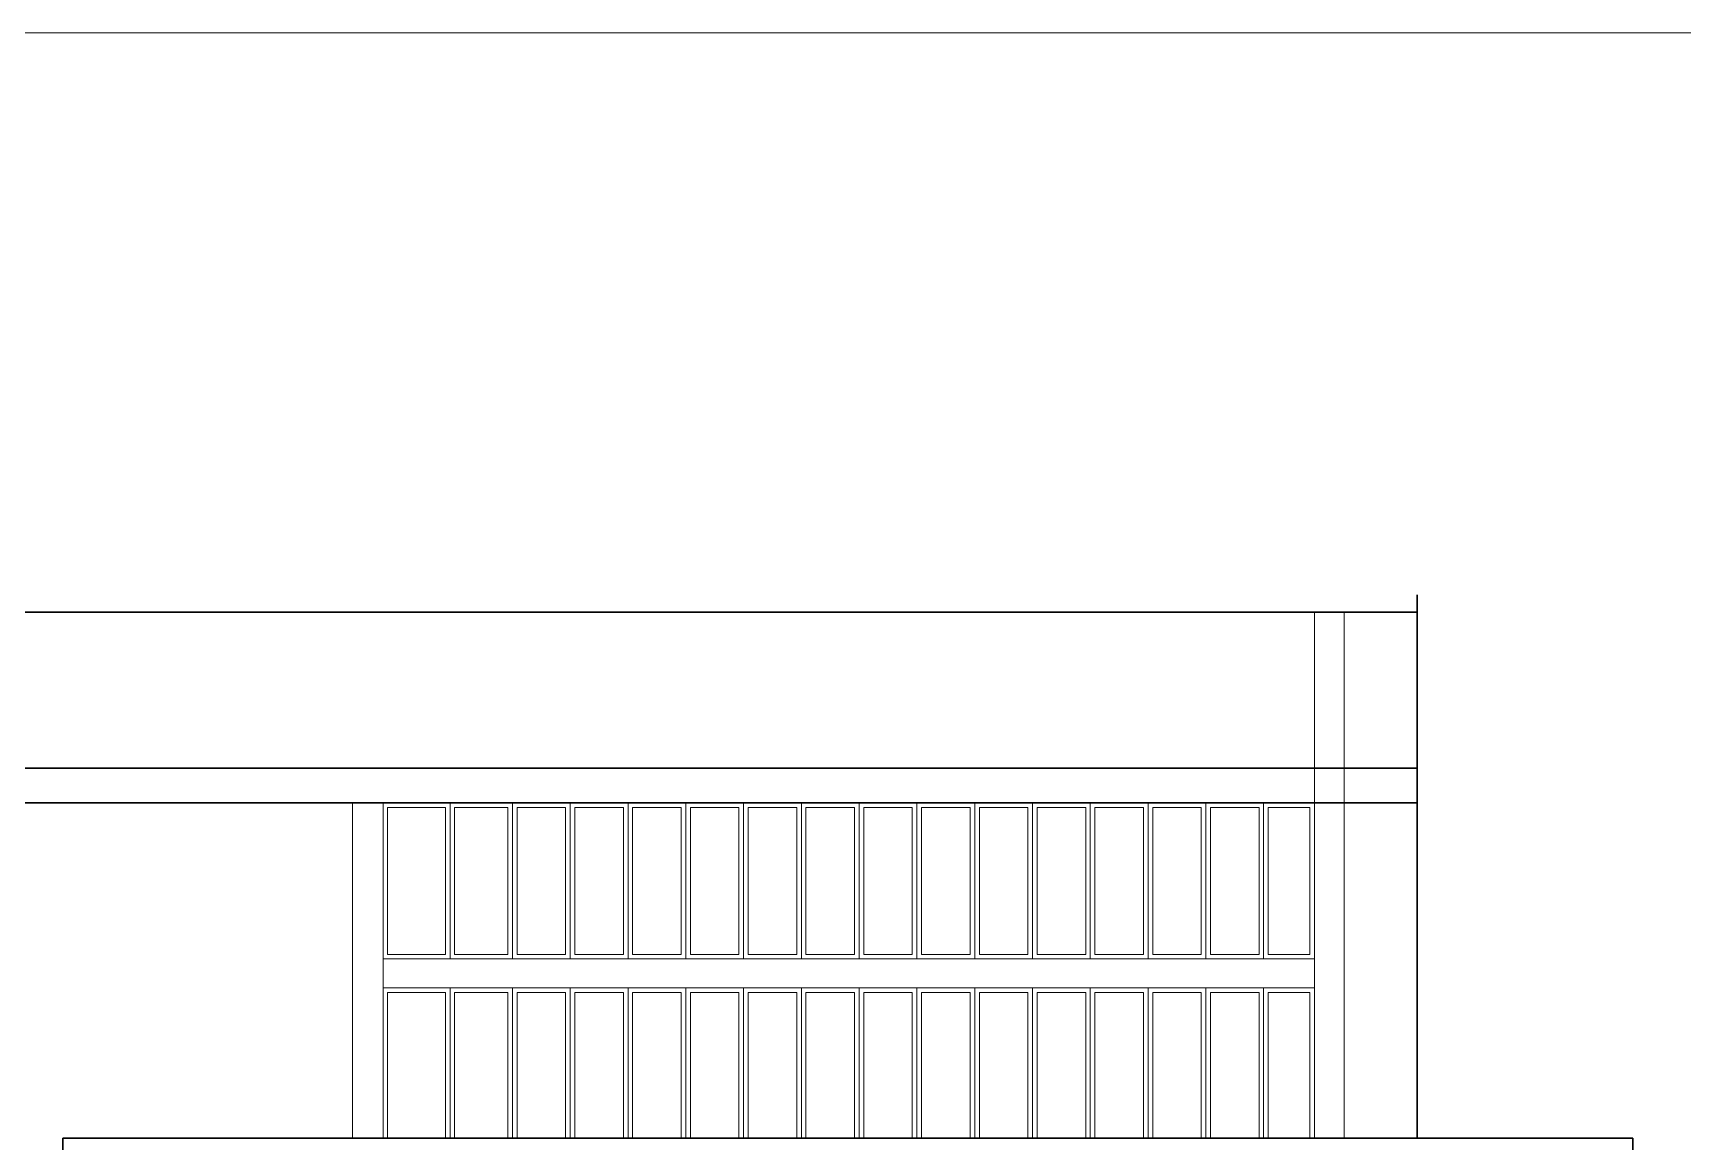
# Model space of a CAD drawing. Header units: millimetres. Extents: x -689206 to 4969298, y -1019800 to 703299.
# Drawn here: x 661794 to 690348, y -728541 to -709365 of the extents above; entities that cross this region are included whole.
import ezdxf

# ---------------------------------------------------------------- set-up
doc = ezdxf.new("R2010")
doc.units = ezdxf.units.MM
doc.layers.add('РАЗМЕРЫ', color=7, linetype='Continuous', lineweight=9)

msp = doc.modelspace()

# ---------------------------------------------------------------- linework, layer by layer
at = {"layer": 'РАЗМЕРЫ', "lineweight": 30, "ltscale": 35}
for p, q in [((685745.2, -719391.3), (685745.2, -719091.3)), ((685745.2, -719391.3), (654268.5, -719391.3)), ((685745.2, -722091.3), (685745.2, -719391.3)), ((685745.2, -722091.3), (654268.5, -722091.3)), ((685745.2, -728491.3), (685745.2, -722091.3)), ((685745.2, -722691.3), (654778.5, -722691.3)), ((662307.8, -728491.3), (662307.8, -738691.3)), ((689477.9, -728491.3), (662307.8, -728491.3)), ((689477.9, -729100.3), (689477.9, -728491.3))]:
    msp.add_line(p, q, dxfattribs=at)
at = {"layer": 'РАЗМЕРЫ', "lineweight": 5, "ltscale": 35}
for p, q in [((683972.8, -719391.3), (683972.8, -728491.3)), ((684482.8, -719391.3), (684482.8, -728491.3)), ((667320.8, -722691.3), (667320.8, -728491.3)), ((667850.8, -722691.3), (667850.8, -722800.3)), ((669010.8, -725391.3), (669010.8, -722691.3)), ((670090.8, -725391.3), (670090.8, -722691.3)), ((671090.8, -725391.3), (671090.8, -722691.3)), ((672090.8, -725391.3), (672090.8, -722691.3)), ((673090.8, -725311.3), (673090.8, -722691.3)), ((674090.8, -725391.3), (674090.8, -722691.3)), ((675090.8, -725391.3), (675090.8, -722691.3)), ((676090.8, -725311.3), (676090.8, -722691.3)), ((677090.8, -725391.3), (677090.8, -722691.3)), ((678090.8, -725391.3), (678090.8, -722691.3)), ((679090.8, -725391.3), (679090.8, -722691.3)), ((680090.8, -725391.3), (680090.8, -722691.3)), ((681090.8, -725391.3), (681090.8, -722691.3)), ((682090.8, -725391.3), (682090.8, -722691.3)), ((683090.8, -725391.3), (683090.8, -722691.3)), ((667850.8, -722800.3), (667850.8, -728491.3)), ((667930.8, -722771.3), (667930.8, -725311.3)), ((668930.8, -722771.3), (667930.8, -722771.3)), ((667930.8, -722771.3), (668930.8, -722771.3)), ((668930.8, -722771.3), (668930.8, -725311.3)), ((668930.8, -725311.3), (668930.8, -722771.3)), ((668930.8, -725311.3), (668930.8, -722771.3)), ((668930.8, -722771.3), (668930.8, -725311.3)), ((669010.8, -722771.3), (669010.8, -725391.3)), ((670010.8, -722771.3), (669090.8, -722771.3)), ((669090.8, -722771.3), (669090.8, -725311.3)), ((669090.8, -722771.3), (669090.8, -725311.3)), ((669090.8, -722771.3), (670010.8, -722771.3)), ((670010.8, -722771.3), (670010.8, -725311.3)), ((670010.8, -725311.3), (670010.8, -722771.3)), ((670010.8, -725311.3), (670010.8, -722771.3)), ((670010.8, -722771.3), (670010.8, -725311.3)), ((670090.8, -722771.3), (670090.8, -725311.3)), ((670090.8, -722771.3), (670090.8, -725391.3)), ((671010.8, -722771.3), (670170.8, -722771.3)), ((670170.8, -722771.3), (670170.8, -725311.3)), ((670170.8, -722771.3), (670170.8, -725311.3)), ((671010.8, -722771.3), (671010.8, -725311.3)), ((671010.8, -725311.3), (671010.8, -722771.3)), ((671010.8, -725311.3), (671010.8, -722771.3)), ((671010.8, -722771.3), (671010.8, -725311.3)), ((671090.8, -725311.3), (671090.8, -722771.3)), ((671090.8, -722771.3), (671090.8, -725391.3)), ((672010.8, -722771.3), (671170.8, -722771.3)), ((671170.8, -722771.3), (672010.8, -722771.3)), ((671170.8, -722771.3), (671170.8, -725311.3)), ((671170.8, -722771.3), (671170.8, -725311.3)), ((672010.8, -722771.3), (672010.8, -725311.3)), ((672010.8, -725311.3), (672010.8, -722771.3)), ((672010.8, -725311.3), (672010.8, -722771.3)), ((672010.8, -722771.3), (672010.8, -725311.3)), ((672090.8, -722771.3), (672090.8, -725311.3)), ((672090.8, -722771.3), (672090.8, -725391.3)), ((673010.8, -722771.3), (672170.8, -722771.3)), ((672170.8, -722771.3), (672170.8, -725311.3)), ((672170.8, -722771.3), (672170.8, -725311.3)), ((673010.8, -722771.3), (673010.8, -725311.3)), ((673010.8, -725311.3), (673010.8, -722771.3)), ((673010.8, -725311.3), (673010.8, -722771.3)), ((673090.8, -725311.3), (673090.8, -722771.3)), ((673090.8, -722771.3), (673090.8, -725391.3)), ((674010.8, -722771.3), (673170.8, -722771.3)), ((673170.8, -722771.3), (674010.8, -722771.3)), ((673170.8, -722771.3), (673170.8, -725311.3)), ((673170.8, -722771.3), (673170.8, -725311.3)), ((674010.8, -722771.3), (674010.8, -725311.3)), ((674010.8, -725311.3), (674010.8, -722771.3)), ((674010.8, -725311.3), (674010.8, -722771.3)), ((674090.8, -722771.3), (674090.8, -725311.3)), ((674090.8, -722771.3), (674090.8, -725391.3)), ((675010.8, -722771.3), (674170.8, -722771.3)), ((674170.8, -722771.3), (674170.8, -725311.3)), ((674170.8, -722771.3), (674170.8, -725311.3)), ((675010.8, -722771.3), (675010.8, -725311.3)), ((675010.8, -725311.3), (675010.8, -722771.3)), ((675010.8, -725311.3), (675010.8, -722771.3)), ((675010.8, -722771.3), (675010.8, -725311.3)), ((675090.8, -725311.3), (675090.8, -722771.3)), ((675090.8, -725311.3), (675090.8, -722771.3)), ((675090.8, -722771.3), (675090.8, -725391.3)), ((676010.8, -722771.3), (675170.8, -722771.3)), ((675170.8, -722771.3), (676010.8, -722771.3)), ((675170.8, -722771.3), (675170.8, -725311.3)), ((675170.8, -722771.3), (675170.8, -725311.3)), ((676010.8, -722771.3), (676010.8, -725311.3)), ((676010.8, -725311.3), (676010.8, -722771.3)), ((676010.8, -725311.3), (676010.8, -722771.3)), ((676010.8, -722771.3), (676010.8, -725311.3)), ((676090.8, -722771.3), (676090.8, -725311.3)), ((676090.8, -722771.3), (676090.8, -725391.3)), ((677010.8, -722771.3), (676170.8, -722771.3)), ((676170.8, -722771.3), (676170.8, -725311.3)), ((676170.8, -722771.3), (676170.8, -725311.3)), ((677010.8, -722771.3), (677010.8, -725311.3)), ((677010.8, -725311.3), (677010.8, -722771.3)), ((677010.8, -725311.3), (677010.8, -722771.3)), ((677010.8, -722771.3), (677010.8, -725311.3)), ((677090.8, -725311.3), (677090.8, -722771.3)), ((677090.8, -722771.3), (677090.8, -725391.3)), ((678010.8, -722771.3), (677170.8, -722771.3)), ((677170.8, -722771.3), (677170.8, -725311.3)), ((677170.8, -722771.3), (677170.8, -725311.3)), ((678010.8, -722771.3), (678010.8, -725311.3)), ((678010.8, -725311.3), (678010.8, -722771.3)), ((678010.8, -725311.3), (678010.8, -722771.3)), ((678010.8, -722771.3), (678010.8, -725311.3)), ((678090.8, -722771.3), (678090.8, -725311.3)), ((678090.8, -722771.3), (678090.8, -725391.3)), ((679010.8, -722771.3), (678170.8, -722771.3)), ((678170.8, -722771.3), (678170.8, -725311.3)), ((678170.8, -722771.3), (678170.8, -725311.3)), ((679010.8, -722771.3), (679010.8, -725311.3)), ((679010.8, -725311.3), (679010.8, -722771.3)), ((679010.8, -725311.3), (679010.8, -722771.3)), ((679010.8, -722771.3), (679010.8, -725311.3)), ((679090.8, -725311.3), (679090.8, -722771.3)), ((679090.8, -725311.3), (679090.8, -722771.3)), ((679090.8, -722771.3), (679090.8, -725391.3)), ((680010.8, -722771.3), (679170.8, -722771.3)), ((679170.8, -722771.3), (679170.8, -725311.3)), ((679170.8, -722771.3), (679170.8, -725311.3)), ((680010.8, -722771.3), (680010.8, -725311.3)), ((680010.8, -725311.3), (680010.8, -722771.3)), ((680010.8, -725311.3), (680010.8, -722771.3)), ((680010.8, -722771.3), (680010.8, -725311.3)), ((680090.8, -722771.3), (680090.8, -725311.3)), ((680090.8, -722771.3), (680090.8, -725391.3)), ((681010.8, -722771.3), (680170.8, -722771.3)), ((680170.8, -722771.3), (680170.8, -725311.3)), ((680170.8, -722771.3), (680170.8, -725311.3)), ((681010.8, -722771.3), (681010.8, -725311.3)), ((681010.8, -725311.3), (681010.8, -722771.3)), ((681010.8, -725311.3), (681010.8, -722771.3)), ((681010.8, -722771.3), (681010.8, -725311.3)), ((681090.8, -725311.3), (681090.8, -722771.3)), ((681090.8, -722771.3), (681090.8, -725391.3)), ((682010.8, -722771.3), (681170.8, -722771.3)), ((681170.8, -722771.3), (681170.8, -725311.3)), ((681170.8, -722771.3), (681170.8, -725311.3)), ((682010.8, -722771.3), (682010.8, -725311.3)), ((682010.8, -725311.3), (682010.8, -722771.3)), ((682010.8, -725311.3), (682010.8, -722771.3)), ((682010.8, -722771.3), (682010.8, -725311.3)), ((682090.8, -722771.3), (682090.8, -725311.3)), ((682090.8, -722771.3), (682090.8, -725391.3)), ((683010.8, -722771.3), (682170.8, -722771.3)), ((682170.8, -722771.3), (682170.8, -725311.3)), ((682170.8, -722771.3), (682170.8, -725311.3)), ((683010.8, -722771.3), (683010.8, -725311.3)), ((683010.8, -725311.3), (683010.8, -722771.3)), ((683010.8, -725311.3), (683010.8, -722771.3)), ((683010.8, -722771.3), (683010.8, -725311.3)), ((683090.8, -725311.3), (683090.8, -722771.3)), ((683090.8, -722771.3), (683090.8, -725391.3)), ((683892.8, -722771.3), (683170.8, -722771.3)), ((683170.8, -722771.3), (683170.8, -725311.3)), ((683170.8, -722771.3), (683170.8, -725311.3)), ((683892.8, -725311.3), (683892.8, -722771.3)), ((667850.8, -725891.3), (667850.8, -725391.3)), ((667850.8, -725391.3), (683972.8, -725391.3)), ((667930.8, -725311.3), (668930.8, -725311.3)), ((669090.8, -725311.3), (670010.8, -725311.3)), ((670170.8, -725311.3), (671010.8, -725311.3)), ((670170.8, -725311.3), (671010.8, -725311.3)), ((671170.8, -725311.3), (672010.8, -725311.3)), ((672170.8, -725311.3), (673010.8, -725311.3)), ((672170.8, -725311.3), (673010.8, -725311.3)), ((673170.8, -725311.3), (674010.8, -725311.3)), ((674170.8, -725311.3), (675010.8, -725311.3)), ((674170.8, -725311.3), (675010.8, -725311.3)), ((675170.8, -725311.3), (676010.8, -725311.3)), ((676170.8, -725311.3), (677010.8, -725311.3)), ((677170.8, -725311.3), (678010.8, -725311.3)), ((678170.8, -725311.3), (679010.8, -725311.3)), ((679170.8, -725311.3), (680010.8, -725311.3)), ((680170.8, -725311.3), (681010.8, -725311.3)), ((680170.8, -725311.3), (681010.8, -725311.3)), ((681170.8, -725311.3), (682010.8, -725311.3)), ((682170.8, -725311.3), (683010.8, -725311.3)), ((683170.8, -725311.3), (683892.8, -725311.3)), ((683972.8, -725891.3), (667850.8, -725891.3)), ((667930.8, -725971.3), (667930.8, -728491.3)), ((668930.8, -725971.3), (667930.8, -725971.3)), ((667930.8, -725971.3), (668930.8, -725971.3)), ((668930.8, -725971.3), (668930.8, -728491.3)), ((668930.8, -728491.3), (668930.8, -725971.3)), ((668930.8, -728491.3), (668930.8, -725971.3)), ((668930.8, -725971.3), (668930.8, -728491.3)), ((669010.8, -728491.3), (669010.8, -725891.3)), ((669010.8, -725971.3), (669010.8, -728491.3)), ((670010.8, -725971.3), (669090.8, -725971.3)), ((669090.8, -725971.3), (669090.8, -728491.3)), ((669090.8, -725971.3), (669090.8, -728491.3)), ((669090.8, -725971.3), (670010.8, -725971.3)), ((670010.8, -725971.3), (670010.8, -728491.3)), ((670010.8, -728491.3), (670010.8, -725971.3)), ((670010.8, -728491.3), (670010.8, -725971.3)), ((670010.8, -725971.3), (670010.8, -728491.3)), ((670090.8, -728491.3), (670090.8, -725891.3)), ((670090.8, -725971.3), (670090.8, -728491.3)), ((670090.8, -725971.3), (670090.8, -728491.3)), ((671010.8, -725971.3), (670170.8, -725971.3)), ((670170.8, -725971.3), (670170.8, -728491.3)), ((670170.8, -725971.3), (670170.8, -728491.3)), ((671010.8, -725971.3), (671010.8, -728491.3)), ((671010.8, -728491.3), (671010.8, -725971.3)), ((671010.8, -728491.3), (671010.8, -725971.3)), ((671010.8, -725971.3), (671010.8, -728491.3)), ((671090.8, -728491.3), (671090.8, -725891.3)), ((671090.8, -728491.3), (671090.8, -725971.3)), ((671090.8, -725971.3), (671090.8, -728491.3)), ((672010.8, -725971.3), (671170.8, -725971.3)), ((671170.8, -725971.3), (672010.8, -725971.3)), ((671170.8, -725971.3), (671170.8, -728491.3)), ((671170.8, -725971.3), (671170.8, -728491.3)), ((672010.8, -725971.3), (672010.8, -728491.3)), ((672010.8, -728491.3), (672010.8, -725971.3)), ((672010.8, -728491.3), (672010.8, -725971.3)), ((672010.8, -725971.3), (672010.8, -728491.3)), ((672090.8, -728491.3), (672090.8, -725891.3)), ((672090.8, -725971.3), (672090.8, -728491.3)), ((672090.8, -725971.3), (672090.8, -728491.3)), ((673010.8, -725971.3), (672170.8, -725971.3)), ((672170.8, -725971.3), (672170.8, -728491.3)), ((672170.8, -725971.3), (672170.8, -728491.3)), ((673010.8, -725971.3), (673010.8, -728491.3)), ((673010.8, -728491.3), (673010.8, -725971.3)), ((673010.8, -728491.3), (673010.8, -725971.3)), ((673090.8, -728491.3), (673090.8, -725891.3)), ((673090.8, -728491.3), (673090.8, -725971.3)), ((673090.8, -725971.3), (673090.8, -728491.3)), ((674010.8, -725971.3), (673170.8, -725971.3)), ((673170.8, -725971.3), (674010.8, -725971.3)), ((673170.8, -725971.3), (673170.8, -728491.3)), ((673170.8, -725971.3), (673170.8, -728491.3)), ((674010.8, -725971.3), (674010.8, -728491.3)), ((674010.8, -728491.3), (674010.8, -725971.3)), ((674010.8, -728491.3), (674010.8, -725971.3)), ((674090.8, -728491.3), (674090.8, -725891.3)), ((674090.8, -725971.3), (674090.8, -728491.3)), ((674090.8, -725971.3), (674090.8, -728491.3)), ((675010.8, -725971.3), (674170.8, -725971.3)), ((674170.8, -725971.3), (674170.8, -728491.3)), ((674170.8, -725971.3), (674170.8, -728491.3)), ((675010.8, -725971.3), (675010.8, -728491.3)), ((675010.8, -728491.3), (675010.8, -725971.3)), ((675010.8, -728491.3), (675010.8, -725971.3)), ((675010.8, -725971.3), (675010.8, -728491.3)), ((675090.8, -728491.3), (675090.8, -725891.3)), ((675090.8, -728491.3), (675090.8, -725971.3)), ((675090.8, -728491.3), (675090.8, -725971.3)), ((675090.8, -725971.3), (675090.8, -728491.3)), ((676010.8, -725971.3), (675170.8, -725971.3)), ((675170.8, -725971.3), (676010.8, -725971.3)), ((675170.8, -725971.3), (675170.8, -728491.3)), ((675170.8, -725971.3), (675170.8, -728491.3)), ((676010.8, -725971.3), (675170.8, -725971.3)), ((675170.8, -725971.3), (676010.8, -725971.3)), ((676010.8, -725971.3), (676010.8, -728491.3)), ((676010.8, -728491.3), (676010.8, -725971.3)), ((676010.8, -728491.3), (676010.8, -725971.3)), ((676010.8, -725971.3), (676010.8, -728491.3)), ((676010.8, -725971.3), (676010.8, -728491.3)), ((676010.8, -728491.3), (676010.8, -725971.3)), ((676010.8, -728491.3), (676010.8, -725971.3)), ((676010.8, -725971.3), (676010.8, -728491.3)), ((676090.8, -728491.3), (676090.8, -725891.3)), ((676090.8, -728491.3), (676090.8, -725891.3)), ((676090.8, -725971.3), (676090.8, -728491.3)), ((676090.8, -725971.3), (676090.8, -728491.3)), ((676090.8, -725971.3), (676090.8, -728491.3)), ((676090.8, -725971.3), (676090.8, -728491.3)), ((677010.8, -725971.3), (676170.8, -725971.3)), ((676170.8, -725971.3), (676170.8, -728491.3)), ((676170.8, -725971.3), (676170.8, -728491.3)), ((677010.8, -725971.3), (677010.8, -728491.3)), ((677010.8, -728491.3), (677010.8, -725971.3)), ((677010.8, -728491.3), (677010.8, -725971.3)), ((677010.8, -725971.3), (677010.8, -728491.3)), ((677090.8, -728491.3), (677090.8, -725891.3)), ((677090.8, -728491.3), (677090.8, -725971.3)), ((677090.8, -725971.3), (677090.8, -728491.3)), ((678010.8, -725971.3), (677170.8, -725971.3)), ((677170.8, -725971.3), (677170.8, -728491.3)), ((677170.8, -725971.3), (677170.8, -728491.3)), ((678010.8, -725971.3), (678010.8, -728491.3)), ((678010.8, -728491.3), (678010.8, -725971.3)), ((678010.8, -728491.3), (678010.8, -725971.3)), ((678010.8, -725971.3), (678010.8, -728491.3)), ((678090.8, -728491.3), (678090.8, -725891.3)), ((678090.8, -725971.3), (678090.8, -728491.3)), ((678090.8, -725971.3), (678090.8, -728491.3)), ((679010.8, -725971.3), (678170.8, -725971.3)), ((678170.8, -725971.3), (678170.8, -728491.3)), ((678170.8, -725971.3), (678170.8, -728491.3)), ((679010.8, -725971.3), (679010.8, -728491.3)), ((679010.8, -728491.3), (679010.8, -725971.3)), ((679010.8, -728491.3), (679010.8, -725971.3)), ((679010.8, -725971.3), (679010.8, -728491.3)), ((679090.8, -728491.3), (679090.8, -725891.3)), ((679090.8, -728491.3), (679090.8, -725971.3)), ((679090.8, -728491.3), (679090.8, -725971.3)), ((679090.8, -725971.3), (679090.8, -728491.3)), ((680010.8, -725971.3), (679170.8, -725971.3)), ((679170.8, -725971.3), (679170.8, -728491.3)), ((679170.8, -725971.3), (679170.8, -728491.3)), ((680010.8, -725971.3), (680010.8, -728491.3)), ((680010.8, -728491.3), (680010.8, -725971.3)), ((680010.8, -728491.3), (680010.8, -725971.3)), ((680010.8, -725971.3), (680010.8, -728491.3)), ((680090.8, -728491.3), (680090.8, -725891.3)), ((680090.8, -725971.3), (680090.8, -728491.3)), ((680090.8, -725971.3), (680090.8, -728491.3)), ((681010.8, -725971.3), (680170.8, -725971.3)), ((680170.8, -725971.3), (680170.8, -728491.3)), ((680170.8, -725971.3), (680170.8, -728491.3)), ((681010.8, -725971.3), (681010.8, -728491.3)), ((681010.8, -728491.3), (681010.8, -725971.3)), ((681010.8, -728491.3), (681010.8, -725971.3)), ((681010.8, -725971.3), (681010.8, -728491.3)), ((681090.8, -728491.3), (681090.8, -725891.3)), ((681090.8, -728491.3), (681090.8, -725971.3)), ((681090.8, -725971.3), (681090.8, -728491.3)), ((682010.8, -725971.3), (681170.8, -725971.3)), ((681170.8, -725971.3), (681170.8, -728491.3)), ((681170.8, -725971.3), (681170.8, -728491.3)), ((682010.8, -725971.3), (682010.8, -728491.3)), ((682010.8, -728491.3), (682010.8, -725971.3)), ((682010.8, -728491.3), (682010.8, -725971.3)), ((682010.8, -725971.3), (682010.8, -728491.3)), ((682090.8, -728491.3), (682090.8, -725891.3)), ((682090.8, -725971.3), (682090.8, -728491.3)), ((682090.8, -725971.3), (682090.8, -728491.3)), ((683010.8, -725971.3), (682170.8, -725971.3)), ((682170.8, -725971.3), (682170.8, -728491.3)), ((682170.8, -725971.3), (682170.8, -728491.3)), ((683010.8, -725971.3), (683010.8, -728491.3)), ((683010.8, -728491.3), (683010.8, -725971.3)), ((683010.8, -728491.3), (683010.8, -725971.3)), ((683010.8, -725971.3), (683010.8, -728491.3)), ((683090.8, -728491.3), (683090.8, -725891.3)), ((683090.8, -728491.3), (683090.8, -725971.3)), ((683090.8, -725971.3), (683090.8, -728491.3)), ((683892.8, -725971.3), (683170.8, -725971.3)), ((683170.8, -725971.3), (683170.8, -728491.3)), ((683170.8, -725971.3), (683170.8, -728491.3)), ((683892.8, -728491.3), (683892.8, -725971.3))]:
    msp.add_line(p, q, dxfattribs=at)
msp.add_lwpolyline([(639384.7, -709364.6), (848589.7, -709364.6), (848589.7, -754220.3), (639384.7, -754220.3)], close=True, dxfattribs=at)

doc.saveas('drawing.dxf')
